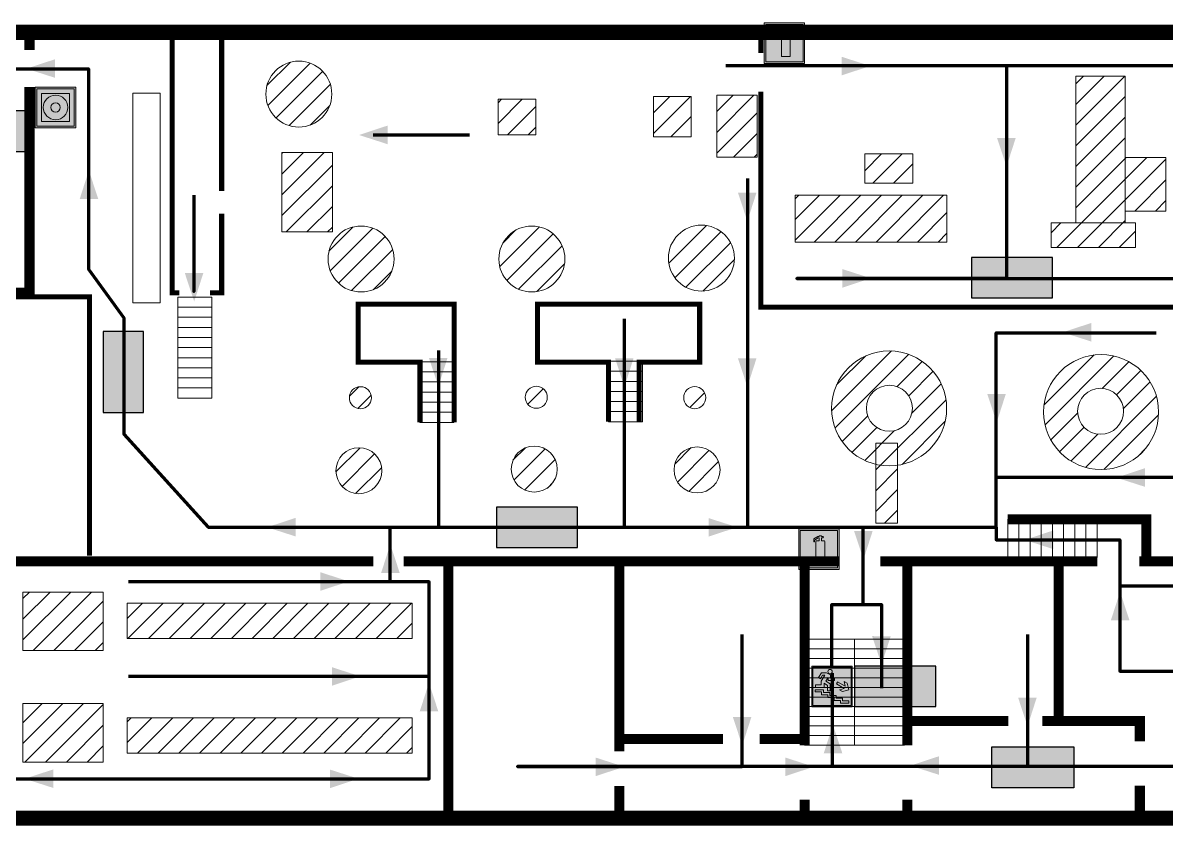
# Model space of a CAD drawing. Header units: millimetres. Extents: x 13810 to 67229, y 12374 to 21950.
# Drawn here: x 17514.6 to 17762.7, y 14670.2 to 14844.5 of the extents above; entities that cross this region are included whole.
import ezdxf

# ---------------------------------------------------------------- set-up
doc = ezdxf.new("R2010")
doc.units = ezdxf.units.MM
doc.layers.add('План_Штампы', color=7, linetype='Continuous')
pattern_1 = [(45, (-3413.9702, 12344.196), (-2.24506403, 2.24506403), [])]

# ---------------------------------------------------------------- blocks, each defined once
blk = doc.blocks.new('A$C7B4425F7')
at = {"true_color": 0xffffff}
blk.add_hatch(color=7, dxfattribs=at).paths.add_polyline_path([(0, 0), (-16, 0), (-16, -8), (0, -8)])
h = blk.add_hatch(color=126)
h.paths.add_polyline_path([(-0.2, -0.2), (-15.8, -0.2), (-15.8, -7.8), (-0.2, -7.8)])
h.paths.add_polyline_path([(-11.76, -2.03), (-11.76, -3.66), (-11.17, -3.66, -0.568275), (-11.17, -6.18), (-12.58, -6.18), (-12.58, -2.03)], flags=16)
h.paths.add_polyline_path([(-13.33, -4.12, -0.495768), (-13.59, -6.18), (-15.03, -6.18), (-15.03, -2.03), (-13.59, -2.03, -0.487973)], flags=16)
h.paths.add_polyline_path([(-10.25, -2.03), (-9.48, -2.03), (-9.48, -6.18), (-10.25, -6.18)], flags=16)
h.paths.add_polyline_path([(-13.84, -3.69), (-14.24, -3.69), (-14.24, -3.03), (-13.9, -3.03, -0.692621)], flags=0)
h.paths.add_polyline_path([(-9.15, -2.03), (-8.4, -2.03), (-8.04, -3.07), (-7.68, -2.03), (-6.93, -2.03), (-7.64, -4.1), (-6.93, -6.18), (-7.68, -6.18), (-8.04, -5.14), (-8.4, -6.18), (-9.15, -6.18), (-8.44, -4.1)], flags=16)
h.paths.add_polyline_path([(-11.76, -4.46), (-11.42, -4.46, -0.692621), (-11.36, -5.12), (-11.76, -5.12)], flags=0)
h.paths.add_polyline_path([(-13.9, -5.2), (-14.24, -5.2), (-14.24, -4.55), (-13.84, -4.55, -0.708038)], flags=0)
edge = h.paths.add_edge_path(flags=16)
edge.add_ellipse((-5.51, -4.08), major_axis=(0, 2.05), ratio=0.586184, start_angle=0, end_angle=360)
edge = h.paths.add_edge_path(flags=0)
edge.add_ellipse((-5.51, -4.08), major_axis=(0, 1.14), ratio=0.454828, start_angle=0, end_angle=360)
h.paths.add_polyline_path([(-4.13, -4.96, 0.377264), (-3.48, -4.52, 0.0555), (-3.16, -2.03), (-1.66, -2.03), (-1.66, -4.96), (-0.96, -4.96), (-0.96, -7.01), (-1.75, -7.01), (-1.75, -6.18), (-3.3, -6.18), (-3.3, -7.02), (-4.13, -7.02)], flags=16)
h.paths.add_polyline_path([(-2.73, -2.91), (-2.28, -2.91), (-2.28, -4.96), (-3.05, -4.96, 0.079136)], flags=0)
at = {"color": 126}
blk.add_lwpolyline([(-16, -8), (0, -8), (0, 0), (-16, 0)], close=True, dxfattribs=at)
blk = doc.blocks.new('вниз')
at = {"lineweight": 0, "true_color": 0xffffff}
h = blk.add_hatch(color=7, dxfattribs=at)
h.dxf.hatch_style = 1
h.paths.add_polyline_path([(40994.51, -4472.22), (40986.51, -4472.22), (40986.51, -4480.22), (40994.51, -4480.22)])
h.paths.add_polyline_path([(40994.31, -4472.42), (40994.31, -4480.01), (40986.71, -4480.01), (40986.71, -4472.42)], flags=16)
h.paths.add_polyline_path([(40988.43, -4473.53), (40989.43, -4473.53), (40990.19, -4473.96), (40990.19, -4474.6), (40991, -4474.6), (40991, -4475.06), (40989.73, -4475.06), (40989.73, -4474.46), (40989.3, -4475.18), (40990.17, -4475.7), (40990.17, -4477.11), (40989.63, -4477.11), (40989.63, -4476.01), (40988.94, -4475.59), (40988.94, -4476.46), (40988.94, -4476.46), (40987.47, -4476.46), (40987.26, -4476.46), (40987.26, -4475.92), (40988.4, -4475.92), (40988.4, -4475.2), (40989.1, -4473.99), (40988.66, -4473.99), (40988.24, -4474.7), (40987.86, -4474.47), (40988.41, -4473.56)], flags=0)
h.paths.add_polyline_path([(40990.55, -4473.29, -1), (40989.69, -4473.29, -1)], flags=0)
h.paths.add_polyline_path([(40988.85, -4476.89), (40988.85, -4477.43), (40990.1, -4477.43), (40990.1, -4477.99), (40991.34, -4477.99), (40991.34, -4478.54), (40992.59, -4478.54), (40992.59, -4479.09), (40993.83, -4479.09), (40993.83, -4479.52), (40992.17, -4479.52), (40992.17, -4478.97), (40990.91, -4478.97), (40990.91, -4478.41), (40989.68, -4478.41), (40989.68, -4477.86), (40988.43, -4477.86), (40988.43, -4477.31), (40987.6, -4477.31), (40987.18, -4477.31), (40987.18, -4476.89)], flags=0)
h.paths.add_polyline_path([(40991.61, -4475.33), (40993.12, -4476.2), (40992.9, -4475.27), (40993.48, -4475.6), (40993.83, -4476.88), (40992.56, -4477.22), (40991.97, -4476.88), (40992.9, -4476.61), (40991.38, -4475.74), (40991.58, -4475.39)], flags=0)
h.paths.add_polyline_path([(40990.19, -4473.96), (40989.43, -4473.53), (40988.43, -4473.53), (40988.41, -4473.56), (40987.86, -4474.47), (40988.24, -4474.7), (40988.66, -4473.99), (40989.1, -4473.99), (40988.4, -4475.2), (40988.4, -4475.92), (40987.26, -4475.92), (40987.26, -4476.46), (40987.47, -4476.46), (40988.94, -4476.46), (40988.94, -4476.27), (40988.94, -4475.59), (40989.63, -4476.01), (40989.63, -4477.11), (40990.17, -4477.11), (40990.17, -4475.7), (40989.3, -4475.18), (40989.73, -4474.46), (40989.73, -4475.06), (40991, -4475.06), (40991, -4474.6), (40990.19, -4474.6)], flags=0)
h.paths.add_polyline_path([(40990.55, -4473.29, 1), (40989.69, -4473.29, 1)], flags=0)
h.paths.add_polyline_path([(40991.61, -4475.33), (40991.58, -4475.39), (40991.38, -4475.74), (40992.9, -4476.61), (40991.97, -4476.88), (40992.56, -4477.22), (40993.83, -4476.88), (40993.48, -4475.6), (40992.9, -4475.27), (40993.12, -4476.2)], flags=0)
h.paths.add_polyline_path([(40990.1, -4477.43), (40988.85, -4477.43), (40988.85, -4476.89), (40987.18, -4476.89), (40987.18, -4477.31), (40987.6, -4477.31), (40988.43, -4477.31), (40988.43, -4477.86), (40989.68, -4477.86), (40989.68, -4478.41), (40990.91, -4478.41), (40990.91, -4478.97), (40992.17, -4478.97), (40992.17, -4479.52), (40993.83, -4479.52), (40993.83, -4479.09), (40992.59, -4479.09), (40992.59, -4478.54), (40991.34, -4478.54), (40991.34, -4477.99), (40990.1, -4477.99)], flags=0)
at = {"lineweight": 0}
h = blk.add_hatch(color=126, dxfattribs=at)
h.dxf.hatch_style = 1
h.paths.add_polyline_path([(40994.31, -4472.42), (40986.71, -4472.42), (40986.71, -4480.01), (40994.31, -4480.01)])
h.paths.add_polyline_path([(40988.43, -4473.53), (40989.43, -4473.53), (40990.19, -4473.96), (40990.19, -4474.6), (40991, -4474.6), (40991, -4475.06), (40989.73, -4475.06), (40989.73, -4474.46), (40989.3, -4475.18), (40990.17, -4475.7), (40990.17, -4477.11), (40989.63, -4477.11), (40989.63, -4476.01), (40988.94, -4475.59), (40988.94, -4476.46), (40988.94, -4476.46), (40987.47, -4476.46), (40987.26, -4476.46), (40987.26, -4475.92), (40988.4, -4475.92), (40988.4, -4475.2), (40989.1, -4473.99), (40988.66, -4473.99), (40988.24, -4474.7), (40987.86, -4474.47), (40988.41, -4473.56)], flags=16)
h.paths.add_polyline_path([(40990.55, -4473.29, -1), (40989.69, -4473.29, -1)], flags=16)
h.paths.add_polyline_path([(40988.85, -4476.89), (40988.85, -4477.43), (40990.1, -4477.43), (40990.1, -4477.99), (40991.34, -4477.99), (40991.34, -4478.54), (40992.59, -4478.54), (40992.59, -4479.09), (40993.83, -4479.09), (40993.83, -4479.52), (40992.17, -4479.52), (40992.17, -4478.97), (40990.91, -4478.97), (40990.91, -4478.41), (40989.68, -4478.41), (40989.68, -4477.86), (40988.43, -4477.86), (40988.43, -4477.31), (40987.6, -4477.31), (40987.18, -4477.31), (40987.18, -4476.89)], flags=16)
h.paths.add_polyline_path([(40991.61, -4475.33), (40993.12, -4476.2), (40992.9, -4475.27), (40993.48, -4475.6), (40993.83, -4476.88), (40992.56, -4477.22), (40991.97, -4476.88), (40992.9, -4476.61), (40991.38, -4475.74), (40991.58, -4475.39)], flags=16)
at = {"lineweight": 0, "true_color": 0xffffff}
h = blk.add_hatch(color=7, dxfattribs=at)
h.dxf.hatch_style = 1
h.paths.add_polyline_path([(40989.73, -4474.46), (40989.73, -4475.06), (40991, -4475.06), (40991, -4474.6), (40990.19, -4474.6), (40990.19, -4473.96), (40989.43, -4473.53), (40988.43, -4473.53), (40988.41, -4473.56), (40987.86, -4474.47), (40988.24, -4474.7), (40988.66, -4473.99), (40989.1, -4473.99), (40988.4, -4475.2), (40988.4, -4475.92), (40987.26, -4475.92), (40987.26, -4476.46), (40987.47, -4476.46), (40988.94, -4476.46), (40988.94, -4475.59), (40989.63, -4476.01), (40989.63, -4477.11), (40990.17, -4477.11), (40990.17, -4475.7), (40989.3, -4475.18)])
h.paths.add_polyline_path([(40989.69, -4473.29, 1), (40990.55, -4473.29, 1)])
h.paths.add_polyline_path([(40991.61, -4475.33), (40991.58, -4475.39), (40991.38, -4475.74), (40992.9, -4476.61), (40991.97, -4476.88), (40992.56, -4477.22), (40993.83, -4476.88), (40993.48, -4475.6), (40992.9, -4475.27), (40993.12, -4476.2)])
h.paths.add_polyline_path([(40990.1, -4477.43), (40988.85, -4477.43), (40988.85, -4476.89), (40987.18, -4476.89), (40987.18, -4477.31), (40987.6, -4477.31), (40988.43, -4477.31), (40988.43, -4477.86), (40989.68, -4477.86), (40989.68, -4478.41), (40990.91, -4478.41), (40990.91, -4478.97), (40992.17, -4478.97), (40992.17, -4479.52), (40993.83, -4479.52), (40993.83, -4479.09), (40992.59, -4479.09), (40992.59, -4478.54), (40991.34, -4478.54), (40991.34, -4477.99), (40990.1, -4477.99)])
at = {"color": 126, "lineweight": 0}
for points in [[(40986.51, -4472.22), (40994.51, -4472.22), (40994.51, -4480.22), (40986.51, -4480.22)], [(40986.71, -4472.42), (40994.31, -4472.42), (40994.31, -4480.01), (40986.71, -4480.01)]]:
    blk.add_lwpolyline(points, close=True, dxfattribs=at)
for points in [[(40987.47, -4476.46), (40987.26, -4476.46), (40987.26, -4475.92), (40988.4, -4475.92), (40988.4, -4475.2), (40989.1, -4473.99), (40988.66, -4473.99), (40988.24, -4474.7), (40987.86, -4474.47), (40988.41, -4473.56), (40988.43, -4473.53), (40989.43, -4473.53), (40990.19, -4473.96), (40990.19, -4474.6), (40991, -4474.6), (40991, -4475.06), (40989.73, -4475.06), (40989.73, -4474.46), (40989.3, -4475.18), (40990.17, -4475.7), (40990.17, -4477.11), (40989.63, -4477.11), (40989.63, -4476.01), (40988.94, -4475.59), (40988.94, -4476.46)], [(40987.47, -4476.46), (40988.94, -4476.46), (40988.94, -4476.27)], [(40991.58, -4475.39), (40991.38, -4475.74), (40992.9, -4476.61), (40991.97, -4476.88), (40992.56, -4477.22), (40993.83, -4476.88), (40993.48, -4475.6), (40992.9, -4475.27), (40993.12, -4476.2), (40991.61, -4475.33), (40991.58, -4475.39)], [(40987.6, -4477.31), (40987.18, -4477.31), (40987.18, -4476.89), (40988.85, -4476.89), (40988.85, -4477.43), (40990.1, -4477.43), (40990.1, -4477.99), (40991.34, -4477.99), (40991.34, -4478.54), (40992.59, -4478.54), (40992.59, -4479.09), (40993.83, -4479.09), (40993.83, -4479.52), (40992.17, -4479.52), (40992.17, -4478.97), (40990.91, -4478.97), (40990.91, -4478.41), (40989.68, -4478.41), (40989.68, -4477.86), (40988.43, -4477.86), (40988.43, -4477.31), (40987.6, -4477.31)]]:
    blk.add_lwpolyline(points, dxfattribs=at)
blk.add_circle((40990.12, -4473.29), 0.432, dxfattribs=at)
blk = doc.blocks.new('A$C32E8229D')
at = {"true_color": 0xffffff}
blk.add_hatch(color=7, dxfattribs=at).paths.add_polyline_path([(0, 0), (0, -8), (16, -8), (16, 0)])
h = blk.add_hatch(color=126)
h.paths.add_polyline_path([(0.2, -0.2), (15.8, -0.2), (15.8, -7.8), (0.2, -7.8)])
h.paths.add_polyline_path([(13.49, -2.05), (12.08, -2.05), (11.37, -2.63, 0.162397), (11.29, -2.84), (11.29, -3.63), (10.35, -3.63), (10.35, -4.05), (11.68, -4.05), (11.68, -3.48), (12.26, -4.28), (11.29, -5.1), (11.29, -6.78), (11.85, -6.78), (11.85, -5.44), (12.8, -4.64), (12.8, -5.94), (14.46, -5.94), (14.46, -5.39), (13.45, -5.39), (13.45, -3.97), (12.46, -2.59), (13.15, -2.59), (13.69, -3.34), (14.18, -3)], flags=16)
h.paths.add_polyline_path([(10.74, -1.82, 1), (11.8, -1.82, 1)], flags=16)
h.paths.add_polyline_path([(9.39, -3.59), (5.99, -3.59), (6.56, -3.03), (5.91, -3.03), (5.1, -3.83), (5.91, -4.64), (6.56, -4.64), (5.99, -4.09), (9.39, -4.09)], flags=16)
h.paths.add_polyline_path([(4.29, -1.08), (1.72, -1.08), (1.72, -6.6), (4.29, -6.6)], flags=16)
at = {"color": 126}
blk.add_lwpolyline([(16, -8), (0, -8), (0, 0), (16, 0)], close=True, dxfattribs=at)
blk = doc.blocks.new('A$C3AD82952')
at = {"true_color": 0xf5f5ff}
h = blk.add_hatch(color=7, dxfattribs=at)
h.dxf.hatch_style = 1
h.paths.add_polyline_path([(8.21, 8.73, 0.414214), (7.89, 9.05), (7.22, 9.05), (7.22, 9.92), (7.59, 9.92, 1), (7.57, 10.36), (7.22, 10.36), (7.22, 10.6), (6.43, 10.6), (6.43, 10.36), (6.01, 10.36), (4.74, 9.59), (4.74, 8.69), (4.98, 8.73), (4.98, 9.26), (6.12, 9.91), (6.43, 9.91), (6.43, 9.05), (5.76, 9.05, 0.414214), (5.44, 8.73), (5.44, 2.2), (8.21, 2.2)], flags=0)
h.paths.add_polyline_path([(12.8, 12.8), (0, 12.8), (0, 0), (12.8, 0)])
h.paths.add_polyline_path([(0.51, 12.29), (12.29, 12.29), (12.29, 0.51), (0.51, 0.51)], flags=16)
h.paths.add_polyline_path([(4.74, 9.59), (6.01, 10.36), (6.43, 10.36), (6.43, 10.6), (7.22, 10.6), (7.22, 10.36), (7.59, 10.36, -0.94586), (7.59, 9.92), (7.22, 9.92), (7.22, 9.05), (7.89, 9.05, -0.414214), (8.21, 8.73), (8.21, 2.2), (5.44, 2.2), (5.44, 8.73, -0.414214), (5.76, 9.05), (6.43, 9.05), (6.43, 9.91), (6.12, 9.91), (4.98, 9.26), (4.98, 8.73), (4.74, 8.69)], flags=0)
h = blk.add_hatch(color=242)
h.dxf.hatch_style = 1
h.paths.add_polyline_path([(12.29, 12.29), (0.51, 12.29), (0.51, 0.51), (12.29, 0.51)])
h.paths.add_polyline_path([(4.74, 8.69), (4.74, 9.59), (6.01, 10.36), (6.43, 10.36), (6.43, 10.6), (7.22, 10.6), (7.22, 10.36), (7.59, 10.36, -0.94586), (7.59, 9.92), (7.22, 9.92), (7.22, 9.05), (7.89, 9.05, -0.414214), (8.21, 8.73), (8.21, 2.2), (5.44, 2.2), (5.44, 8.73, -0.414214), (5.76, 9.05), (6.43, 9.05), (6.43, 9.91), (6.12, 9.91), (4.98, 9.26), (4.98, 8.73)], flags=16)
h = blk.add_hatch(color=7, dxfattribs=at)
h.dxf.hatch_style = 1
h.paths.add_polyline_path([(8.21, 8.73, 0.414214), (7.89, 9.05), (7.22, 9.05), (7.22, 9.92), (7.59, 9.92, 1), (7.57, 10.36), (7.22, 10.36), (7.22, 10.6), (6.43, 10.6), (6.43, 10.36), (6.01, 10.36), (4.74, 9.59), (4.74, 8.69), (4.98, 8.73), (4.98, 9.26), (6.12, 9.91), (6.43, 9.91), (6.43, 9.05), (5.76, 9.05, 0.414214), (5.44, 8.73), (5.44, 2.2), (8.21, 2.2)])
at = {"color": 242, "lineweight": 5}
for p, q in [((0, 0), (0, 12.8)), ((0, 12.8), (12.8, 12.8)), ((12.8, 0), (12.8, 12.8)), ((6.01, 10.36), (4.74, 9.59)), ((4.74, 9.59), (4.74, 8.69)), ((4.74, 8.69), (4.98, 8.73)), ((4.98, 9.26), (6.12, 9.91)), ((4.98, 8.73), (4.98, 9.26)), ((5.44, 2.2), (5.44, 8.73)), ((5.76, 9.05), (6.43, 9.05)), ((6.01, 10.36), (6.43, 10.36)), ((6.12, 9.91), (6.43, 9.91)), ((7.22, 10.6), (6.43, 10.6)), ((6.43, 10.6), (6.43, 10.36)), ((6.43, 9.91), (6.43, 9.05)), ((7.22, 10.36), (7.22, 10.6)), ((7.59, 10.36), (7.22, 10.36)), ((7.22, 9.05), (7.22, 9.92)), ((7.59, 9.92), (7.22, 9.92)), ((7.89, 9.05), (7.22, 9.05)), ((8.21, 2.2), (8.21, 8.73)), ((0, 0), (12.8, 0)), ((5.44, 2.2), (8.21, 2.2))]:
    blk.add_line(p, q, dxfattribs=at)
blk.add_lwpolyline([(0.51, 12.29), (12.29, 12.29), (12.29, 0.51), (0.51, 0.51)], close=True, dxfattribs=at)
for centre, radius, start, end in [((5.76, 8.73), 0.32, 90, 180), ((7.58, 10.14), 0.223, 273.1875, 86.8125), ((7.89, 8.73), 0.32, 0, 90)]:
    blk.add_arc(centre, radius, start, end, dxfattribs=at)
blk = doc.blocks.new('A$C54414219')
at = {"true_color": 0xffffff}
h = blk.add_hatch(color=7, dxfattribs=at)
h.paths.add_polyline_path([(2.39, -9.45), (2.39, -18.3), (11.23, -18.3), (11.23, -9.45)], flags=0)
h.paths.add_polyline_path([(10.71, -13.87, -1), (2.92, -13.87, -1)], flags=0)
h.paths.add_polyline_path([(8.3, -13.87, -1), (5.33, -13.87, -1)], flags=0)
h.paths.add_polyline_path([(0.41, -7.47), (0.41, -20.27), (13.21, -20.27), (13.21, -7.47)])
h.paths.add_polyline_path([(0.92, -19.77), (12.71, -19.77), (12.71, -7.98), (0.92, -7.98)], flags=16)
h.paths.add_polyline_path([(11.23, -9.45), (11.23, -18.3), (2.39, -18.3), (2.39, -9.45)], flags=0)
at = {"lineweight": 5}
h = blk.add_hatch(color=242, dxfattribs=at)
h.paths.add_polyline_path([(12.71, -7.98), (0.92, -7.98), (0.92, -19.77), (12.71, -19.77)])
h.paths.add_polyline_path([(11.23, -18.3), (2.39, -18.3), (2.39, -9.45), (11.23, -9.45)], flags=16)
h.paths.add_polyline_path([(10.71, -13.87, -1), (2.92, -13.87, -1)], flags=0)
h.paths.add_polyline_path([(8.3, -13.87, -1), (5.33, -13.87, -1)], flags=0)
at = {"true_color": 0xffffff}
h = blk.add_hatch(color=7, dxfattribs=at)
h.paths.add_polyline_path([(2.39, -9.45), (2.39, -18.3), (11.23, -18.3), (11.23, -9.45)])
h.paths.add_polyline_path([(10.71, -13.87, -1), (2.92, -13.87, -1)], flags=16)
h.paths.add_polyline_path([(8.3, -13.87, -1), (5.33, -13.87, -1)], flags=0)
at = {"lineweight": 5}
h = blk.add_hatch(color=242, dxfattribs=at)
h.paths.add_polyline_path([(2.92, -13.87, 1), (10.71, -13.87, 1)])
h.paths.add_polyline_path([(8.3, -13.87, -1), (5.33, -13.87, -1)], flags=16)
at = {"color": 242, "lineweight": 5}
for p, q in [((0.41, -20.27), (0.41, -7.47)), ((0.41, -7.47), (13.21, -7.47)), ((0.41, -7.47), (13.21, -7.47)), ((13.21, -20.27), (13.21, -7.47)), ((0.41, -20.27), (13.21, -20.27))]:
    blk.add_line(p, q, dxfattribs=at)
for points in [[(0.92, -7.98), (12.71, -7.98), (12.71, -19.77), (0.92, -19.77)], [(2.39, -9.45), (11.23, -9.45), (11.23, -18.3), (2.39, -18.3)]]:
    blk.add_lwpolyline(points, close=True, dxfattribs=at)
for radius in [3.89, 1.49]:
    blk.add_circle((6.81, -13.87), radius, dxfattribs=at)

msp = doc.modelspace()

# ---------------------------------------------------------------- hatches: boundary and pattern name
at = {"lineweight": 0}
h = msp.add_hatch(dxfattribs=at)
h.set_pattern_fill('ANSI31', color=256)
h.set_pattern_definition(pattern_1)
h.paths.add_polyline_path([(17673.92, 14828.79), (17665.16, 14828.79), (17665.16, 14815.37), (17673.92, 14815.37)])
h.paths.add_polyline_path([(17654.65, 14793.43, 1), (17668.98, 14793.43, 1)])
h.paths.add_polyline_path([(17659.61, 14828.5), (17651.44, 14828.5), (17651.44, 14819.74), (17659.61, 14819.74)])
h.paths.add_polyline_path([(17625.89, 14827.91), (17617.71, 14827.91), (17617.71, 14820.18), (17625.89, 14820.18)])
h.paths.add_polyline_path([(17617.86, 14793.24, 1), (17632.19, 14793.24, 1)])
h.paths.add_polyline_path([(17595.13, 14793.24, 1), (17580.8, 14793.24, 1)])
h.paths.add_polyline_path([(17581.74, 14816.36), (17570.78, 14816.36), (17570.78, 14799.13), (17581.74, 14799.13)])
h.paths.add_polyline_path([(17581.63, 14829.03, 1), (17567.3, 14829.03, 1)])
h = msp.add_hatch(dxfattribs=at)
h.set_pattern_fill('ANSI31', color=256)
h.set_pattern_definition(pattern_1)
h.paths.add_polyline_path([(17707.69, 14816.07), (17697.24, 14816.07), (17697.24, 14809.68), (17707.69, 14809.68)])
h.paths.add_polyline_path([(17715.1, 14807.07), (17682.14, 14807.07), (17682.14, 14796.92), (17715.1, 14796.92)])
h.paths.add_polyline_path([(17753.76, 14832.91), (17743.07, 14832.91), (17743.07, 14801.08), (17753.76, 14801.08)])
h.paths.add_polyline_path([(17762.6, 14815.25), (17753.76, 14815.25), (17753.76, 14803.64), (17762.6, 14803.64)])
h.paths.add_polyline_path([(17755.99, 14801.08), (17737.68, 14801.08), (17737.68, 14795.75), (17755.99, 14795.75)])
h = msp.add_hatch(dxfattribs=at)
h.set_pattern_fill('ANSI31', color=256)
h.set_pattern_definition(pattern_1)
h.paths.add_polyline_path([(17690.08, 14760.82, 0.346999), (17699.65, 14748.69), (17699.65, 14753.27), (17704.4, 14753.27), (17704.4, 14748.48, 0.371421), (17715.03, 14760.82, 1)])
h.paths.add_polyline_path([(17707.59, 14760.86, -1), (17697.61, 14760.86, -1)], flags=16)
h.paths.add_polyline_path([(17704.4, 14748.48, -0.096063), (17699.65, 14748.69), (17699.65, 14735.88), (17704.4, 14735.88)])
h.paths.add_polyline_path([(17704.4, 14753.27), (17699.65, 14753.27), (17699.65, 14748.69, 0.096063), (17704.4, 14748.48)])
h.paths.add_polyline_path([(17761.02, 14760.03, 1), (17736.06, 14760.03, 1)])
h.paths.add_polyline_path([(17743.43, 14760.19, -1), (17753.42, 14760.19, -1)], flags=16)
h = msp.add_hatch(dxfattribs=at)
h.set_pattern_fill('ANSI31', color=256)
h.set_pattern_definition(pattern_1)
h.paths.add_polyline_path([(17590.22, 14763.13, 1), (17585.44, 14763.13, 1)])
h.paths.add_polyline_path([(17592.49, 14747.3, 1), (17582.5, 14747.3, 1)])
h.paths.add_polyline_path([(17623.59, 14763.23, 1), (17628.38, 14763.23, 1)])
h.paths.add_polyline_path([(17620.55, 14747.64, 1), (17630.53, 14747.64, 1)])
h.paths.add_polyline_path([(17657.97, 14763.15, 1), (17662.76, 14763.15, 1)])
h.paths.add_polyline_path([(17655.88, 14747.47, 1), (17665.87, 14747.47, 1)])
h = msp.add_hatch(dxfattribs=at)
h.set_pattern_fill('ANSI31', color=256)
h.set_pattern_definition(pattern_1)
h.paths.add_polyline_path([(17531.99, 14720.96), (17514.59, 14720.96), (17514.59, 14708.27), (17531.99, 14708.27)])
h.paths.add_polyline_path([(17599.05, 14718.54), (17537.24, 14718.54), (17537.24, 14710.9), (17599.05, 14710.9)])
h.paths.add_polyline_path([(17599.05, 14693.67), (17537.24, 14693.67), (17537.24, 14686.03), (17599.05, 14686.03)])
h.paths.add_polyline_path([(17531.99, 14696.75), (17514.59, 14696.75), (17514.59, 14684.07), (17531.99, 14684.07)])

# ---------------------------------------------------------------- linework, layer by layer
for points, const_width in [([(17499.65, 14842.41), (17395.3, 14842.41), (17395.3, 14671.88), (17828.43, 14671.88), (17828.43, 14842.41), (17499.65, 14842.41)], 3.3), ([(17516.02, 14842.41), (17516.02, 14838.58)], 2.2), ([(17546.97, 14842.41), (17546.97, 14785.89), (17548.53, 14785.89)], 1.1), ([(17557.72, 14808.01), (17557.72, 14842.41)], 1.1), ([(17674.71, 14842.41), (17674.71, 14837.98)], 1.1), ([(17491.1, 14830.56), (17491.1, 14785.89), (17516.02, 14785.89), (17516.02, 14830.56)], 2.2), ([(17803.37, 14785.89), (17796.73, 14785.89), (17796.73, 14782.79), (17674.71, 14782.79), (17674.71, 14829.53)], 1.1), ([(17555.19, 14785.89), (17557.72, 14785.89), (17557.72, 14803.11)], 1.1), ([(17600.75, 14757.79), (17600.75, 14770.85), (17587.32, 14770.85), (17587.32, 14783.41), (17608.14, 14783.41), (17608.14, 14757.79)], 1.1), ([(17641.67, 14757.92), (17641.67, 14770.85), (17626.23, 14770.85), (17626.23, 14783.41), (17661.43, 14783.41), (17661.43, 14770.85), (17648.33, 14770.85), (17648.33, 14757.92)], 1.1), ([(17758.35, 14727.63), (17758.35, 14736.76), (17728.28, 14736.76)], 2.2), ([(17422.33, 14727.63), (17590.66, 14727.63)], 2.2), ([(17597.2, 14727.63), (17691.6, 14727.63)], 2.2), ([(17644, 14686.4), (17644, 14727.77), (17644, 14689.06), (17666.47, 14689.06)], 2.2), ([(17684.22, 14727.63), (17684.22, 14687.71)], 2.2), ([(17700.65, 14727.63), (17747.73, 14727.63)], 2.2), ([(17706.5, 14727.63), (17706.5, 14687.71)], 2.2), ([(17756.81, 14727.63), (17828.43, 14727.63)], 2.2), ([(17606.89, 14727.03), (17606.89, 14672.07)], 2.2), ([(17739.33, 14726.88), (17739.33, 14693), (17756.94, 14693), (17756.94, 14688.57)], 2.2), ([(17728.38, 14693), (17707.21, 14693)], 2.2), ([(17739.33, 14693), (17735.78, 14693)], 2.2), ([(17684.22, 14689.06), (17674.45, 14689.06)], 2.2), ([(17644, 14672.96), (17644, 14678.87)], 2.2), ([(17756.94, 14678.95), (17756.94, 14671.26)], 2.2), ([(17684.22, 14671.88), (17684.22, 14675.89)], 2.2), ([(17706.5, 14671.88), (17706.5, 14675.89)], 2.2)]:
    msp.add_lwpolyline(points, dxfattribs=dict(at, const_width=const_width))
at = {"color": 126, "lineweight": 100, "true_color": 0x008754}
for points in [[(17778.35, 14835.13), (17667.11, 14835.13)], [(17728.03, 14835.13), (17728.03, 14835.13), (17728.03, 14789.04), (17682.52, 14789.04), (17797.55, 14789.04), (17797.55, 14833.67), (17821.6, 14833.67), (17821.6, 14795.74), (17810.34, 14795.74), (17810.34, 14811.56)], [(17498.46, 14834.54), (17528.82, 14834.54), (17528.82, 14791), (17536.45, 14780.49), (17536.45, 14755.21), (17554.76, 14735.02), (17725.77, 14735.02), (17725.77, 14777.25), (17760.51, 14777.25)], [(17590.57, 14820.16), (17611.52, 14820.16)], [(17671.81, 14810.68), (17671.81, 14735.02)], [(17551.68, 14807.12), (17551.68, 14786.2), (17551.68, 14786.2)], [(17645.11, 14735.02), (17645.11, 14780.26)], [(17822.33, 14778.6), (17822.33, 14745.81), (17725.77, 14745.81)], [(17604.78, 14773.35), (17604.78, 14735.02)], [(17594.27, 14723.2), (17594.27, 14735.02)], [(17696.93, 14718.27), (17696.93, 14735.02)], [(17725.77, 14735.02), (17725.77, 14732.26), (17752.61, 14732.26), (17752.61, 14722.3), (17822.08, 14722.3)], [(17487.32, 14715.28), (17487.32, 14680.41), (17602.75, 14680.41), (17602.75, 14723.2), (17537.48, 14723.2)], [(17752.61, 14722.3), (17752.61, 14703.78), (17766.26, 14703.78)], [(17690.15, 14704.95), (17690.15, 14718.27), (17700.91, 14718.27), (17700.91, 14700.09)], [(17822.08, 14703.78), (17766.26, 14703.78), (17766.26, 14683.13), (17621.89, 14683.13), (17670.65, 14683.13), (17670.65, 14711.76)], [(17732.63, 14683.13), (17732.63, 14711.76)], [(17537.48, 14702.73), (17602.75, 14702.73)], [(17690.23, 14683.13), (17690.23, 14703.37)]]:
    msp.add_lwpolyline(points, dxfattribs=at)
at = {"lineweight": 0}
for points in [[(17743.07, 14832.91), (17753.76, 14832.91), (17753.76, 14801.08), (17743.07, 14801.08)], [(17538.46, 14829.25), (17544.38, 14829.25), (17544.38, 14783.71), (17538.46, 14783.71)], [(17617.71, 14827.91), (17625.89, 14827.91), (17625.89, 14820.18), (17617.71, 14820.18)], [(17651.44, 14828.5), (17659.61, 14828.5), (17659.61, 14819.74), (17651.44, 14819.74)], [(17665.16, 14828.79), (17673.92, 14828.79), (17673.92, 14815.37), (17665.16, 14815.37)], [(17570.78, 14816.36), (17581.74, 14816.36), (17581.74, 14799.13), (17570.78, 14799.13)], [(17697.24, 14816.07), (17707.69, 14816.07), (17707.69, 14809.68), (17697.24, 14809.68)], [(17753.76, 14815.25), (17762.6, 14815.25), (17762.6, 14803.64), (17753.76, 14803.64)], [(17682.14, 14807.07), (17715.1, 14807.07), (17715.1, 14796.92), (17682.14, 14796.92)], [(17755.99, 14801.08), (17737.68, 14801.08), (17737.68, 14795.75), (17755.99, 14795.75)], [(17548.21, 14782.78), (17555.55, 14782.78), (17555.55, 14784.97), (17548.21, 14784.97)], [(17548.21, 14780.59), (17555.55, 14780.59), (17555.55, 14782.78), (17548.21, 14782.78)], [(17548.21, 14778.4), (17555.55, 14778.4), (17555.55, 14780.59), (17548.21, 14780.59)], [(17548.21, 14776.2), (17555.55, 14776.2), (17555.55, 14778.4), (17548.21, 14778.4)], [(17548.21, 14774.01), (17555.55, 14774.01), (17555.55, 14776.2), (17548.21, 14776.2)], [(17548.21, 14771.82), (17555.55, 14771.82), (17555.55, 14774.01), (17548.21, 14774.01)], [(17548.21, 14769.63), (17555.55, 14769.63), (17555.55, 14771.82), (17548.21, 14771.82)], [(17600.75, 14768.75), (17608.09, 14768.75), (17608.09, 14770.94), (17600.75, 14770.94)], [(17641.67, 14768.88), (17649.01, 14768.88), (17649.01, 14771.07), (17641.67, 14771.07)], [(17548.21, 14767.44), (17555.55, 14767.44), (17555.55, 14769.63), (17548.21, 14769.63)], [(17600.75, 14766.56), (17608.09, 14766.56), (17608.09, 14768.75), (17600.75, 14768.75)], [(17641.67, 14766.68), (17649.01, 14766.68), (17649.01, 14768.88), (17641.67, 14768.88)], [(17548.21, 14765.25), (17555.55, 14765.25), (17555.55, 14767.44), (17548.21, 14767.44)], [(17600.75, 14764.37), (17608.09, 14764.37), (17608.09, 14766.56), (17600.75, 14766.56)], [(17641.67, 14764.49), (17649.01, 14764.49), (17649.01, 14766.68), (17641.67, 14766.68)], [(17548.21, 14763.06), (17555.55, 14763.06), (17555.55, 14765.25), (17548.21, 14765.25)], [(17600.75, 14762.18), (17608.09, 14762.18), (17608.09, 14764.37), (17600.75, 14764.37)], [(17641.67, 14762.3), (17649.01, 14762.3), (17649.01, 14764.49), (17641.67, 14764.49)], [(17600.75, 14759.98), (17608.09, 14759.98), (17608.09, 14762.18), (17600.75, 14762.18)], [(17641.67, 14760.11), (17649.01, 14760.11), (17649.01, 14762.3), (17641.67, 14762.3)], [(17600.75, 14757.79), (17608.09, 14757.79), (17608.09, 14759.98), (17600.75, 14759.98)], [(17641.67, 14757.92), (17649.01, 14757.92), (17649.01, 14760.11), (17641.67, 14760.11)], [(17699.65, 14753.27), (17704.4, 14753.27), (17704.4, 14735.88), (17699.65, 14735.88)], [(17728.28, 14736.76), (17730.71, 14736.76), (17730.71, 14728.46), (17728.28, 14728.46)], [(17730.71, 14736.76), (17733.14, 14736.76), (17733.14, 14728.46), (17730.71, 14728.46)], [(17733.14, 14736.76), (17735.56, 14736.76), (17735.56, 14728.46), (17733.14, 14728.46)], [(17735.56, 14736.76), (17737.99, 14736.76), (17737.99, 14728.46), (17735.56, 14728.46)], [(17737.99, 14736.76), (17740.41, 14736.76), (17740.41, 14728.46), (17737.99, 14728.46)], [(17740.41, 14736.76), (17742.84, 14736.76), (17742.84, 14728.46), (17740.41, 14728.46)], [(17742.84, 14736.76), (17745.26, 14736.76), (17745.26, 14728.46), (17742.84, 14728.46)], [(17745.26, 14736.76), (17747.69, 14736.76), (17747.69, 14728.46), (17745.26, 14728.46)], [(17514.59, 14720.96), (17531.99, 14720.96), (17531.99, 14708.27), (17514.59, 14708.27)], [(17537.24, 14718.54), (17599.05, 14718.54), (17599.05, 14710.9), (17537.24, 14710.9)], [(17684.22, 14708.66), (17695.06, 14708.66), (17695.06, 14710.75), (17684.22, 14710.75)], [(17684.22, 14706.56), (17695.06, 14706.56), (17695.06, 14708.66), (17684.22, 14708.66)], [(17695.06, 14708.66), (17705.91, 14708.66), (17705.91, 14710.75), (17695.06, 14710.75)], [(17695.06, 14706.56), (17705.91, 14706.56), (17705.91, 14708.66), (17695.06, 14708.66)], [(17684.22, 14704.47), (17695.06, 14704.47), (17695.06, 14706.56), (17684.22, 14706.56)], [(17695.06, 14704.47), (17705.91, 14704.47), (17705.91, 14706.56), (17695.06, 14706.56)], [(17684.22, 14702.37), (17695.06, 14702.37), (17695.06, 14704.47), (17684.22, 14704.47)], [(17695.06, 14702.37), (17705.91, 14702.37), (17705.91, 14704.47), (17695.06, 14704.47)], [(17684.22, 14700.28), (17695.06, 14700.28), (17695.06, 14702.37), (17684.22, 14702.37)], [(17695.06, 14700.28), (17705.91, 14700.28), (17705.91, 14702.37), (17695.06, 14702.37)], [(17684.22, 14698.18), (17695.06, 14698.18), (17695.06, 14700.28), (17684.22, 14700.28)], [(17695.06, 14698.18), (17705.91, 14698.18), (17705.91, 14700.28), (17695.06, 14700.28)], [(17514.59, 14696.75), (17531.99, 14696.75), (17531.99, 14684.07), (17514.59, 14684.07)], [(17684.22, 14696.09), (17695.06, 14696.09), (17695.06, 14698.18), (17684.22, 14698.18)], [(17695.06, 14696.09), (17705.91, 14696.09), (17705.91, 14698.18), (17695.06, 14698.18)], [(17684.22, 14693.99), (17695.06, 14693.99), (17695.06, 14696.09), (17684.22, 14696.09)], [(17684.22, 14691.9), (17695.06, 14691.9), (17695.06, 14693.99), (17684.22, 14693.99)], [(17695.06, 14693.99), (17705.91, 14693.99), (17705.91, 14696.09), (17695.06, 14696.09)], [(17695.06, 14691.9), (17705.91, 14691.9), (17705.91, 14693.99), (17695.06, 14693.99)], [(17537.24, 14693.67), (17599.05, 14693.67), (17599.05, 14686.03), (17537.24, 14686.03)], [(17684.22, 14689.8), (17695.06, 14689.8), (17695.06, 14691.9), (17684.22, 14691.9)], [(17695.06, 14689.8), (17705.91, 14689.8), (17705.91, 14691.9), (17695.06, 14691.9)], [(17684.22, 14687.71), (17695.06, 14687.71), (17695.06, 14689.8), (17684.22, 14689.8)], [(17695.06, 14687.71), (17705.91, 14687.71), (17705.91, 14689.8), (17695.06, 14689.8)]]:
    msp.add_lwpolyline(points, close=True, dxfattribs=at)
at = {"lineweight": 100, "const_width": 1.1}
msp.add_lwpolyline([(17433.15, 14782.94), (17433.15, 14785.04), (17529.04, 14785.04), (17529.04, 14728.83)], dxfattribs=at)
at = {"lineweight": 0}
for centre, radius in [((17574.46, 14829.03), 7.16), ((17587.96, 14793.24), 7.16), ((17625.02, 14793.24), 7.16), ((17661.81, 14793.43), 7.16), ((17702.55, 14760.82), 12.48), ((17748.54, 14760.03), 12.48), ((17625.99, 14763.23), 2.39), ((17702.6, 14760.86), 4.99), ((17587.83, 14763.13), 2.39), ((17660.37, 14763.15), 2.39), ((17748.43, 14760.19), 4.99), ((17587.49, 14747.3), 4.99), ((17625.54, 14747.64), 4.99), ((17660.87, 14747.47), 4.99)]:
    msp.add_circle(centre, radius, dxfattribs=at)
at = {"layer": 'План_Штампы', "color": 126, "true_color": 0x008754}
for points in [[(17521.55, 14836.59), (17521.54, 14832.56), (17515.36, 14834.55)], [(17692.26, 14833.09), (17692.26, 14837.12), (17698.45, 14835.13)], [(17593.71, 14822.19), (17593.7, 14818.16), (17587.52, 14820.15)], [(17725.98, 14819.49), (17730.01, 14819.49), (17728.02, 14813.31)], [(17530.94, 14806.26), (17526.91, 14806.26), (17528.9, 14812.45)], [(17669.74, 14807.65), (17673.77, 14807.65), (17671.78, 14801.46)], [(17692.4, 14787.02), (17692.41, 14791.05), (17698.59, 14789.06)], [(17549.71, 14790.21), (17553.74, 14790.2), (17551.75, 14784.02)], [(17746.4, 14779.36), (17746.39, 14775.33), (17740.21, 14777.32)], [(17602.69, 14771.78), (17606.72, 14771.77), (17604.73, 14765.59)], [(17643.07, 14771.7), (17647.09, 14771.69), (17645.11, 14765.51)], [(17669.74, 14771.7), (17673.77, 14771.69), (17671.78, 14765.51)], [(17723.84, 14763.97), (17727.87, 14763.96), (17725.88, 14757.78)], [(17758.05, 14747.83), (17758.05, 14743.8), (17751.86, 14745.79)], [(17573.76, 14737.06), (17573.76, 14733.03), (17567.57, 14735.02)], [(17663.37, 14732.99), (17663.38, 14737.01), (17669.56, 14735.03)], [(17694.94, 14734.22), (17698.97, 14734.21), (17696.98, 14728.03)], [(17738.15, 14734.32), (17738.15, 14730.29), (17731.96, 14732.28)], [(17596.35, 14725.12), (17592.32, 14725.13), (17594.31, 14731.31)], [(17579.13, 14721.23), (17579.14, 14725.26), (17585.32, 14723.27)], [(17754.7, 14714.84), (17750.67, 14714.84), (17752.66, 14721.02)], [(17698.86, 14711.39), (17702.89, 14711.38), (17700.9, 14705.2)], [(17581.62, 14700.63), (17581.62, 14704.66), (17587.8, 14702.67)], [(17604.73, 14695.06), (17600.7, 14695.07), (17602.69, 14701.25)], [(17730.54, 14698.04), (17734.56, 14698.03), (17732.58, 14691.85)], [(17668.63, 14693.86), (17672.66, 14693.85), (17670.67, 14687.67)], [(17692.39, 14685.97), (17688.36, 14685.97), (17690.35, 14692.15)], [(17638.88, 14681.01), (17638.88, 14685.04), (17645.07, 14683.05)], [(17680.03, 14681.01), (17680.04, 14685.04), (17686.22, 14683.05)], [(17713.36, 14685.33), (17713.36, 14681.3), (17707.17, 14683.29)], [(17521.18, 14682.48), (17521.18, 14678.45), (17514.99, 14680.44)], [(17581.21, 14678.41), (17581.21, 14682.44), (17587.4, 14680.45)]]:
    msp.add_solid(points, dxfattribs=at)

# ---------------------------------------------------------------- block references
at = {"xscale": 0.6875, "yscale": 0.6875, "zscale": 0.6875}
for name, p in [('A$C3AD82952', (17675.42, 14835.69)), ('A$C54414219', (17516.99, 14835.67)), ('A$C3AD82952', (17682.92, 14725.89))]:
    msp.add_blockref(name, p, dxfattribs=at)
at = {"xscale": -1.1, "yscale": 1.1, "zscale": 1.1, "rotation": 90}
msp.add_blockref('A$C32E8229D', (17531.98, 14777.5), dxfattribs=at)
at = {"color": 126, "true_color": 0x008754, "xscale": 1.1, "yscale": 1.1, "zscale": 1.1}
msp.add_blockref('вниз', (-27399.41, 19624.33), dxfattribs=at)
at = {"layer": 'План_Штампы', "xscale": 1.1, "yscale": 1.1, "zscale": 1.1}
for p in [(17516.63, 14825.39), (17712.66, 14704.89)]:
    msp.add_blockref('A$C7B4425F7', p, dxfattribs=at)
at = {"layer": 'План_Штампы', "color": 126, "true_color": 0x008754, "xscale": -1.1, "yscale": 1.1, "zscale": 1.1}
for p in [(17738.01, 14793.6), (17634.93, 14739.4)]:
    msp.add_blockref('A$C32E8229D', p, dxfattribs=at)
at = {"layer": 'План_Штампы', "color": 126, "true_color": 0x008754, "xscale": 1.113761976465601, "yscale": 1.113761976465601, "zscale": 1.113761976465601, "rotation": 359.9978653237144}
msp.add_blockref('A$C32E8229D', (17724.81, 14687.35), dxfattribs=at)

doc.saveas('drawing.dxf')
